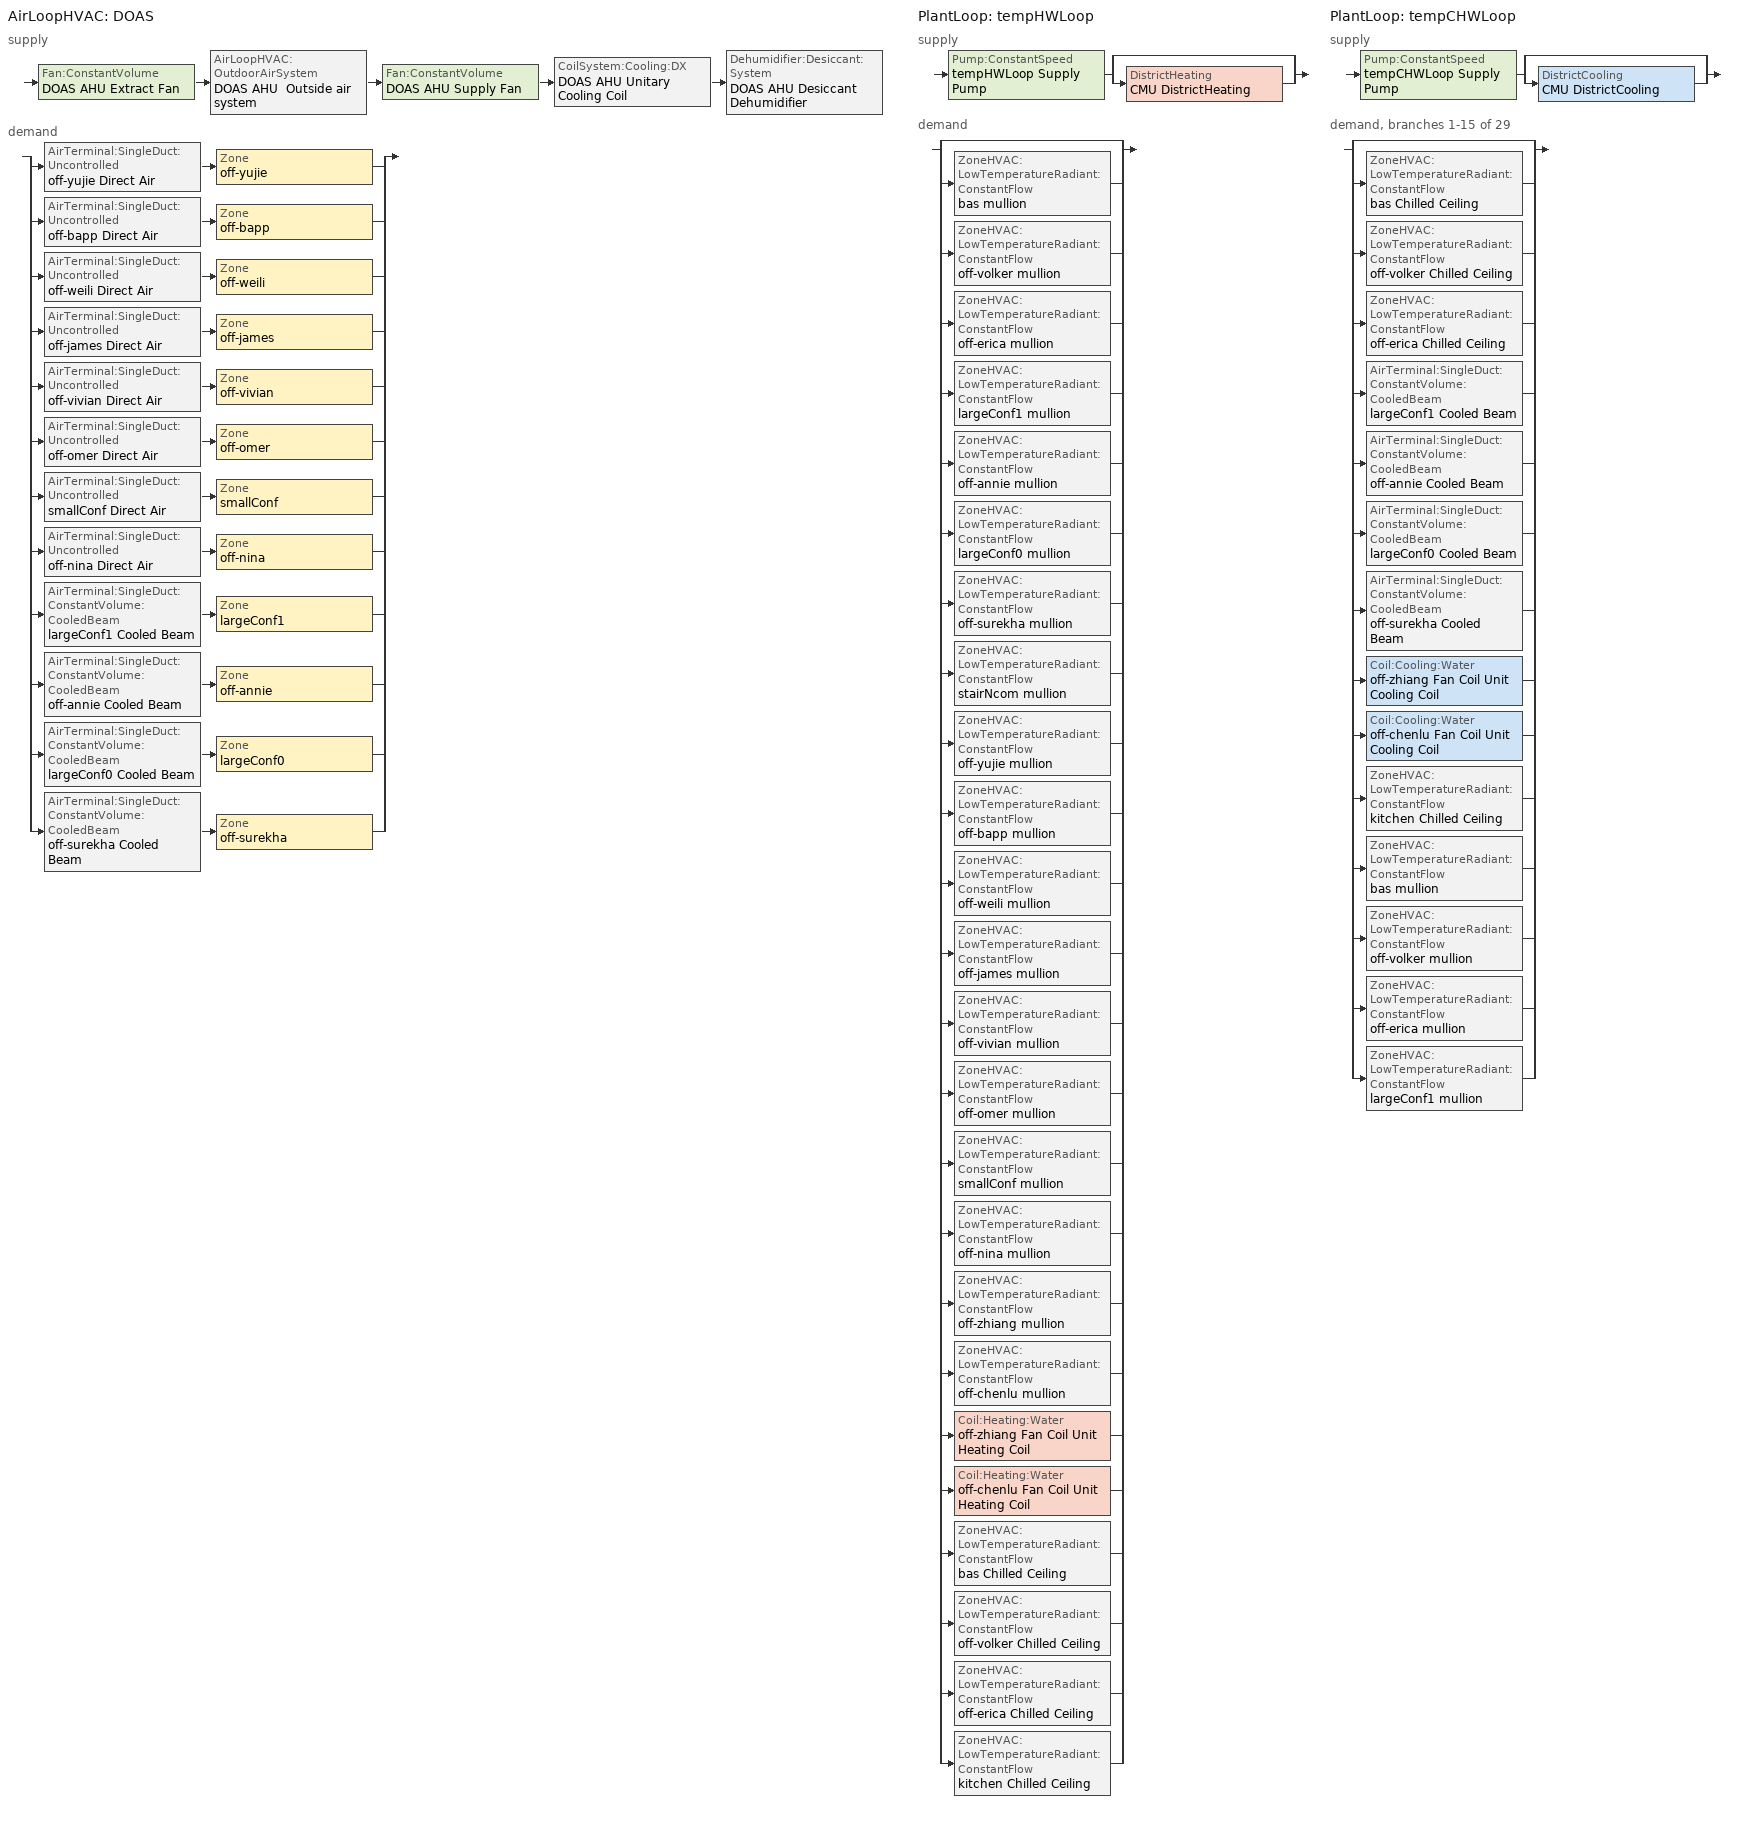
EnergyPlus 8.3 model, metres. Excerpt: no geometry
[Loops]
AirLoopHVAC 'DOAS'
 supply: Fan:ConstantVolume 'DOAS AHU Extract Fan' > AirLoopHVAC:OutdoorAirSystem 'DOAS AHU  Outside air system' > Fan:ConstantVolume 'DOAS AHU Supply Fan' > CoilSystem:Cooling:DX 'DOAS AHU Unitary Cooling Coil' > Dehumidifier:Desiccant:System 'DOAS AHU Desiccant Dehumidifier'
 demand: split
  | AirTerminal:SingleDuct:Uncontrolled 'off-yujie Direct Air' > Zone 'off-yujie'
  | AirTerminal:SingleDuct:Uncontrolled 'off-bapp Direct Air' > Zone 'off-bapp'
  | AirTerminal:SingleDuct:Uncontrolled 'off-weili Direct Air' > Zone 'off-weili'
  | AirTerminal:SingleDuct:Uncontrolled 'off-james Direct Air' > Zone 'off-james'
  | AirTerminal:SingleDuct:Uncontrolled 'off-vivian Direct Air' > Zone 'off-vivian'
  | AirTerminal:SingleDuct:Uncontrolled 'off-omer Direct Air' > Zone 'off-omer'
  | AirTerminal:SingleDuct:Uncontrolled 'smallConf Direct Air' > Zone 'smallConf'
  | AirTerminal:SingleDuct:Uncontrolled 'off-nina Direct Air' > Zone 'off-nina'
  | AirTerminal:SingleDuct:ConstantVolume:CooledBeam 'largeConf1 Cooled Beam' > Zone 'largeConf1'
  | AirTerminal:SingleDuct:ConstantVolume:CooledBeam 'off-annie Cooled Beam' > Zone 'off-annie'
  | AirTerminal:SingleDuct:ConstantVolume:CooledBeam 'largeConf0 Cooled Beam' > Zone 'largeConf0'
  | AirTerminal:SingleDuct:ConstantVolume:CooledBeam 'off-surekha Cooled Beam' > Zone 'off-surekha'
PlantLoop 'tempHWLoop'
 supply: Pump:ConstantSpeed 'tempHWLoop Supply Pump' > split
  | bypass
  | DistrictHeating 'CMU DistrictHeating'
 demand: split
  | bypass
  | ZoneHVAC:LowTemperatureRadiant:ConstantFlow 'bas mullion'
  | ZoneHVAC:LowTemperatureRadiant:ConstantFlow 'off-volker mullion'
  | ZoneHVAC:LowTemperatureRadiant:ConstantFlow 'off-erica mullion'
  | ZoneHVAC:LowTemperatureRadiant:ConstantFlow 'largeConf1 mullion'
  | ZoneHVAC:LowTemperatureRadiant:ConstantFlow 'off-annie mullion'
  | ZoneHVAC:LowTemperatureRadiant:ConstantFlow 'largeConf0 mullion'
  | ZoneHVAC:LowTemperatureRadiant:ConstantFlow 'off-surekha mullion'
  | ZoneHVAC:LowTemperatureRadiant:ConstantFlow 'stairNcom mullion'
  | ZoneHVAC:LowTemperatureRadiant:ConstantFlow 'off-yujie mullion'
  | ZoneHVAC:LowTemperatureRadiant:ConstantFlow 'off-bapp mullion'
  | ZoneHVAC:LowTemperatureRadiant:ConstantFlow 'off-weili mullion'
  | ZoneHVAC:LowTemperatureRadiant:ConstantFlow 'off-james mullion'
  | ZoneHVAC:LowTemperatureRadiant:ConstantFlow 'off-vivian mullion'
  | ZoneHVAC:LowTemperatureRadiant:ConstantFlow 'off-omer mullion'
  | ZoneHVAC:LowTemperatureRadiant:ConstantFlow 'smallConf mullion'
  | ZoneHVAC:LowTemperatureRadiant:ConstantFlow 'off-nina mullion'
  | ZoneHVAC:LowTemperatureRadiant:ConstantFlow 'off-zhiang mullion'
  | ZoneHVAC:LowTemperatureRadiant:ConstantFlow 'off-chenlu mullion'
  | Coil:Heating:Water 'off-zhiang Fan Coil Unit Heating Coil'
  | Coil:Heating:Water 'off-chenlu Fan Coil Unit Heating Coil'
  | ZoneHVAC:LowTemperatureRadiant:ConstantFlow 'bas Chilled Ceiling'
  | ZoneHVAC:LowTemperatureRadiant:ConstantFlow 'off-volker Chilled Ceiling'
  | ZoneHVAC:LowTemperatureRadiant:ConstantFlow 'off-erica Chilled Ceiling'
  | ZoneHVAC:LowTemperatureRadiant:ConstantFlow 'kitchen Chilled Ceiling'
PlantLoop 'tempCHWLoop'
 supply: Pump:ConstantSpeed 'tempCHWLoop Supply Pump' > split
  | bypass
  | DistrictCooling 'CMU DistrictCooling'
 demand, branches 1-15 of 29: split
  | bypass
  | ZoneHVAC:LowTemperatureRadiant:ConstantFlow 'bas Chilled Ceiling'
  | ZoneHVAC:LowTemperatureRadiant:ConstantFlow 'off-volker Chilled Ceiling'
  | ZoneHVAC:LowTemperatureRadiant:ConstantFlow 'off-erica Chilled Ceiling'
  | AirTerminal:SingleDuct:ConstantVolume:CooledBeam 'largeConf1 Cooled Beam'
  | AirTerminal:SingleDuct:ConstantVolume:CooledBeam 'off-annie Cooled Beam'
  | AirTerminal:SingleDuct:ConstantVolume:CooledBeam 'largeConf0 Cooled Beam'
  | AirTerminal:SingleDuct:ConstantVolume:CooledBeam 'off-surekha Cooled Beam'
  | Coil:Cooling:Water 'off-zhiang Fan Coil Unit Cooling Coil'
  | Coil:Cooling:Water 'off-chenlu Fan Coil Unit Cooling Coil'
  | ZoneHVAC:LowTemperatureRadiant:ConstantFlow 'kitchen Chilled Ceiling'
  | ZoneHVAC:LowTemperatureRadiant:ConstantFlow 'bas mullion'
  | ZoneHVAC:LowTemperatureRadiant:ConstantFlow 'off-volker mullion'
  | ZoneHVAC:LowTemperatureRadiant:ConstantFlow 'off-erica mullion'
  | ZoneHVAC:LowTemperatureRadiant:ConstantFlow 'largeConf1 mullion'
[ZoneControl:Thermostat] Control Type Schedule=Control type schedule: Always 4
Name | Zone or ZoneList | Control 1
off-yujie Thermostat | off-yujie | off-yujie Dual SP
off-bapp Thermostat | off-bapp | off-bapp Dual SP
off-weili Thermostat | off-weili | off-weili Dual SP
off-james Thermostat | off-james | off-james Dual SP
off-vivian Thermostat | off-vivian | off-vivian Dual SP
off-omer Thermostat | off-omer | off-omer Dual SP
smallConf Thermostat | smallConf | smallConf Dual SP
off-nina Thermostat | off-nina | off-nina Dual SP
off-zhiang Thermostat | off-zhiang | off-zhiang Dual SP
off-chenlu Thermostat | off-chenlu | off-chenlu Dual SP
off-volker Thermostat | off-volker | off-volker Dual SP
off-erica Thermostat | off-erica | off-erica Dual SP
largeConf1 Thermostat | largeConf1 | largeConf1 Dual SP
off-annie Thermostat | off-annie | off-annie Dual SP
largeConf0 Thermostat | largeConf0 | largeConf0 Dual SP
off-surekha Thermostat | off-surekha | off-surekha Dual SP
stairNcom Thermostat | stairNcom | stairNcom Dual SP
kitchen Thermostat | kitchen | kitchen Dual SP
[ThermostatSetpoint:DualSetpoint] Heating Setpoint Temperature Schedule=Heating set point schedule; Cooling Setpoint Temperature Schedule=Cooling set point schedule
off-yujie Dual SP; off-bapp Dual SP; off-weili Dual SP; off-james Dual SP; off-vivian Dual SP; off-omer Dual SP; smallConf Dual SP; off-nina Dual SP; off-zhiang Dual SP; off-chenlu Dual SP; off-volker Dual SP; off-erica Dual SP; largeConf1 Dual SP; off-annie Dual SP; largeConf0 Dual SP; off-surekha Dual SP; stairNcom Dual SP; kitchen Dual SP
[DesignSpecification:OutdoorAir] Outdoor Air Method=Flow/Person; Outdoor Air Flow per Person {m3/s-person}=0.00944; Outdoor Air Flow per Zone Floor Area {m3/s-m2}=0; Outdoor Air Flow per Zone {m3/s}=0; Outdoor Air Flow Air Changes per Hour {1/hr}=0; Outdoor Air Flow Rate Fraction Schedule=On 24/7
off-yujie Design Specification Outdoor Air Object; off-bapp Design Specification Outdoor Air Object; off-weili Design Specification Outdoor Air Object; off-james Design Specification Outdoor Air Object; off-vivian Design Specification Outdoor Air Object; off-omer Design Specification Outdoor Air Object; smallConf Design Specification Outdoor Air Object; off-nina Design Specification Outdoor Air Object; off-zhiang Design Specification Outdoor Air Object; off-chenlu Design Specification Outdoor Air Object; off-volker Design Specification Outdoor Air Object; off-erica Design Specification Outdoor Air Object; largeConf1 Design Specification Outdoor Air Object; off-annie Design Specification Outdoor Air Object; largeConf0 Design Specification Outdoor Air Object; off-surekha Design Specification Outdoor Air Object; stairNcom Design Specification Outdoor Air Object; kitchen Design Specification Outdoor Air Object
[DesignSpecification:ZoneAirDistribution] Zone Air Distribution Effectiveness in Cooling Mode=1; Zone Air Distribution Effectiveness in Heating Mode=1; Zone Secondary Recirculation Fraction=0
off-yujie Design Specification Zone Air Distribution Object; off-bapp Design Specification Zone Air Distribution Object; off-weili Design Specification Zone Air Distribution Object; off-james Design Specification Zone Air Distribution Object; off-vivian Design Specification Zone Air Distribution Object; off-omer Design Specification Zone Air Distribution Object; smallConf Design Specification Zone Air Distribution Object; off-nina Design Specification Zone Air Distribution Object; off-zhiang Design Specification Zone Air Distribution Object; off-chenlu Design Specification Zone Air Distribution Object; off-volker Design Specification Zone Air Distribution Object; off-erica Design Specification Zone Air Distribution Object; largeConf1 Design Specification Zone Air Distribution Object; off-annie Design Specification Zone Air Distribution Object; largeConf0 Design Specification Zone Air Distribution Object; off-surekha Design Specification Zone Air Distribution Object; stairNcom Design Specification Zone Air Distribution Object; kitchen Design Specification Zone Air Distribution Object
[Sizing:Zone] Zone Cooling Design Supply Air Temperature Input Method=SupplyAirTemperature; Zone Cooling Design Supply Air Temperature {C}=14; Zone Cooling Design Supply Air Temperature Difference {deltaC}=10; Zone Heating Design Supply Air Temperature Input Method=SupplyAirTemperature; Zone Heating Design Supply Air Temperature {C}=50; Zone Heating Design Supply Air Temperature Difference {deltaC}=10; Zone Cooling Design Supply Air Humidity Ratio {kgWater/kgDryAir}=0.009; Zone Heating Design Supply Air Humidity Ratio {kgWater/kgDryAir}=0.004; Zone Heating Sizing Factor=1.25; Zone Cooling Sizing Factor=1.15; Cooling Design Air Flow Method=DesignDay; Cooling Design Air Flow Rate {m3/s}=0; Cooling Minimum Air Flow per Zone Floor Area {m3/s-m2}=0.00076; Cooling Minimum Air Flow {m3/s}=0; Cooling Minimum Air Flow Fraction=0; Heating Design Air Flow Method=DesignDay; Heating Design Air Flow Rate {m3/s}=0; Heating Maximum Air Flow per Zone Floor Area {m3/s-m2}=0.00203; Heating Maximum Air Flow {m3/s}=0.14158; Heating Maximum Air Flow Fraction=0.3
Name | Design Specification Outdoor Air Object | Design Specification Zone Air Distribution Object
off-yujie | off-yujie Design Specification Outdoor Air Object | off-yujie Design Specification Zone Air Distribution Object
off-bapp | off-bapp Design Specification Outdoor Air Object | off-bapp Design Specification Zone Air Distribution Object
off-weili | off-weili Design Specification Outdoor Air Object | off-weili Design Specification Zone Air Distribution Object
off-james | off-james Design Specification Outdoor Air Object | off-james Design Specification Zone Air Distribution Object
off-vivian | off-vivian Design Specification Outdoor Air Object | off-vivian Design Specification Zone Air Distribution Object
off-omer | off-omer Design Specification Outdoor Air Object | off-omer Design Specification Zone Air Distribution Object
smallConf | smallConf Design Specification Outdoor Air Object | smallConf Design Specification Zone Air Distribution Object
off-nina | off-nina Design Specification Outdoor Air Object | off-nina Design Specification Zone Air Distribution Object
off-zhiang | off-zhiang Design Specification Outdoor Air Object | off-zhiang Design Specification Zone Air Distribution Object
off-chenlu | off-chenlu Design Specification Outdoor Air Object | off-chenlu Design Specification Zone Air Distribution Object
off-volker | off-volker Design Specification Outdoor Air Object | off-volker Design Specification Zone Air Distribution Object
off-erica | off-erica Design Specification Outdoor Air Object | off-erica Design Specification Zone Air Distribution Object
largeConf1 | largeConf1 Design Specification Outdoor Air Object | largeConf1 Design Specification Zone Air Distribution Object
off-annie | off-annie Design Specification Outdoor Air Object | off-annie Design Specification Zone Air Distribution Object
largeConf0 | largeConf0 Design Specification Outdoor Air Object | largeConf0 Design Specification Zone Air Distribution Object
off-surekha | off-surekha Design Specification Outdoor Air Object | off-surekha Design Specification Zone Air Distribution Object
stairNcom | stairNcom Design Specification Outdoor Air Object | stairNcom Design Specification Zone Air Distribution Object
kitchen | kitchen Design Specification Outdoor Air Object | kitchen Design Specification Zone Air Distribution Object
[Sizing:System]
DOAS: Type of Load to Size On=Sensible; Design Outdoor Air Flow Rate {m3/s}=0.94; Central Heating Maximum System Air Flow Ratio=1; Preheat Design Temperature {C}=5; Preheat Design Humidity Ratio {kgWater/kgDryAir}=0.008; Precool Design Temperature {C}=11; Precool Design Humidity Ratio {kgWater/kgDryAir}=0.008; Central Cooling Design Supply Air Temperature {C}=12; Central Heating Design Supply Air Temperature {C}=16; Type of Zone Sum to Use=Noncoincident; 100% Outdoor Air in Cooling=No; 100% Outdoor Air in Heating=No; Central Cooling Design Supply Air Humidity Ratio {kgWater/kgDryAir}=0.008; Central Heating Design Supply Air Humidity Ratio {kgWater/kgDryAir}=0.008; Cooling Supply Air Flow Rate Method=Designday; Heating Supply Air Flow Rate Method=Designday; System Outdoor Air Method=ZoneSum; Zone Maximum Outdoor Air Fraction=1; Cooling Design Capacity Method=CoolingDesignCapacity; Cooling Design Capacity {W}=500000; Heating Design Capacity Method=HeatingDesignCapacity; Heating Design Capacity {W}=220000; Central Cooling Capacity Control Method=OnOff
[Sizing:Plant]
Name | Loop Type | Design Loop Exit Temperature {C} | Loop Design Temperature Difference {deltaC}
tempHWLoop | Heating | 80 | 10
tempCHWLoop | Cooling | 6 | 4
[ZoneHVAC:FourPipeFanCoil] Capacity Control Method=ConstantFanVariableFlow; Maximum Supply Air Flow Rate {m3/s}=0.1; Low Speed Supply Air Flow Ratio=0.33; Medium Speed Supply Air Flow Ratio=0.66; Maximum Outdoor Air Flow Rate {m3/s}=0; Maximum Cold Water Flow Rate {m3/s}=0.00013; Minimum Cold Water Flow Rate {m3/s}=0.00013; Cooling Convergence Tolerance=0.001; Maximum Hot Water Flow Rate {m3/s}=0.00013; Minimum Hot Water Flow Rate {m3/s}=0.00013; Heating Convergence Tolerance=0.001
Name | Availability Schedule | Supply Air Fan | Cooling Coil | Heating Coil
off-zhiang Fan Coil Unit | zhiang_fcu_op | off-zhiang Fan Coil Unit Supply Fan | off-zhiang Fan Coil Unit Cooling Coil | off-zhiang Fan Coil Unit Heating Coil
off-chenlu Fan Coil Unit | chenlu_fcu_op | off-chenlu Fan Coil Unit Supply Fan | off-chenlu Fan Coil Unit Cooling Coil | off-chenlu Fan Coil Unit Heating Coil
[ZoneHVAC:LowTemperatureRadiant:ConstantFlow] Temperature Control Type=MeanAirTemperature; Pump Flow Rate Schedule=On 24/7; Motor Efficiency=0.9; Fraction of Motor Inefficiencies to Fluid Stream=0; Condensation Control Type=Off; Number of Circuits=OnePerSurface
Name | Availability Schedule | Zone | Surface Name or Radiant Surface Group | Hydronic Tubing Inside Diameter {m} | Hydronic Tubing Length {m} previously 15m | Rated Flow Rate {m3/s} | Rated Pump Head {Pa} | Rated Power Consumption {W} | Heating High Water Temperature Schedule | Heating Low Water Temperature Schedule | Heating High Control Temperature Schedule | Heating Low Control Temperature Schedule | Cooling High Water Temperature Schedule | Cooling Low Water Temperature Schedule | Cooling High Control Temperature Schedule | Cooling Low Control Temperature Schedule | Condensation Control Dewpoint Offset {C} | Circuit Length {m} | Hydronic Tubing Length {m} | Circuit Length {m} 3.75 | Hydronic Tubing Inside Diameter {m} previously 0.015 | Hydronic Tubing Length {m} previously 28 | Rated Flow Rate {m3/s} previously 0.000065
bas mullion | mullion_op | bas | bas mullion Radiant Surface List | 0.027 | 100 | 0.000065 | 300000 | 50 | mullion_heating_inlet_temp_high | mullion_heating_inlet_temp_low | mullion_heating_control_temp_high | mullion_heating_control_temp_low | mullion_cooling_inlet_temp_high | mullion_cooling_inlet_temp_low | mullion_cooling_control_temp_high | mullion_cooling_control_temp_low | 1 | 3.75
off-volker mullion | mullion_op | off-volker | off-volker mullion Radiant Surface List | 0.027 |  | 0.000065 | 300000 | 50 | mullion_heating_inlet_temp_high | mullion_heating_inlet_temp_low | mullion_heating_control_temp_high | mullion_heating_control_temp_low | mullion_cooling_inlet_temp_high | mullion_cooling_inlet_temp_low | mullion_cooling_control_temp_high | mullion_cooling_control_temp_low | 1 | 3.75 | 100
off-erica mullion | mullion_op | off-erica | off-erica mullion Radiant Surface List | 0.027 |  | 0.000065 | 300000 | 50 | mullion_heating_inlet_temp_high | mullion_heating_inlet_temp_low | mullion_heating_control_temp_high | mullion_heating_control_temp_low | mullion_cooling_inlet_temp_high | mullion_cooling_inlet_temp_low | mullion_cooling_control_temp_high | mullion_cooling_control_temp_low | 1 | 3.75 | 100
largeConf1 mullion | mullion_op | largeConf1 | largeConf1 mullion Radiant Surface List | 0.027 |  | 0.000195 | 300000 | 75 | mullion_heating_inlet_temp_high | mullion_heating_inlet_temp_low | mullion_heating_control_temp_high | mullion_heating_control_temp_low | mullion_cooling_inlet_temp_high | mullion_cooling_inlet_temp_low | mullion_cooling_control_temp_high | mullion_cooling_control_temp_low | 1 | 3.75 | 300
off-annie mullion | mullion_op | off-annie | off-annie mullion Radiant Surface List | 0.027 |  | 0.00013 | 300000 | 50 | mullion_heating_inlet_temp_high | mullion_heating_inlet_temp_low | mullion_heating_control_temp_high | mullion_heating_control_temp_low | mullion_cooling_inlet_temp_high | mullion_cooling_inlet_temp_low | mullion_cooling_control_temp_high | mullion_cooling_control_temp_low | 1 | 3.75 | 200
largeConf0 mullion | mullion_op | largeConf0 | largeConf0 mullion Radiant Surface List | 0.027 |  | 0.000065 | 300000 | 50 | mullion_heating_inlet_temp_high | mullion_heating_inlet_temp_low | mullion_heating_control_temp_high | mullion_heating_control_temp_low | mullion_cooling_inlet_temp_high | mullion_cooling_inlet_temp_low | mullion_cooling_control_temp_high | mullion_cooling_control_temp_low | 1 | 3.75 | 100
off-surekha mullion | mullion_op | off-surekha | off-surekha mullion Radiant Surface List | 0.027 |  | 0.000065 | 300000 | 50 | mullion_heating_inlet_temp_high | mullion_heating_inlet_temp_low | mullion_heating_control_temp_high | mullion_heating_control_temp_low | mullion_cooling_inlet_temp_high | mullion_cooling_inlet_temp_low | mullion_cooling_control_temp_high | mullion_cooling_control_temp_low | 1 | 3.75 | 100
stairNcom mullion | mullion_op | stairNcom | stairNcom mullion Radiant Surface List | 0.027 |  | 0.00013 | 300000 | 50 | mullion_heating_inlet_temp_high | mullion_heating_inlet_temp_low | mullion_heating_control_temp_high | mullion_heating_control_temp_low | mullion_cooling_inlet_temp_high | mullion_cooling_inlet_temp_low | mullion_cooling_control_temp_high | mullion_cooling_control_temp_low | 1 | 3.8 | 200
off-yujie mullion | mullion_op | off-yujie | off-yujie mullion Radiant Surface List | 0.027 |  | 0.000065 | 300000 | 50 | mullion_heating_inlet_temp_high | mullion_heating_inlet_temp_low | mullion_heating_control_temp_high | mullion_heating_control_temp_low | mullion_cooling_inlet_temp_high | mullion_cooling_inlet_temp_low | mullion_cooling_control_temp_high | mullion_cooling_control_temp_low | 1 | 3.75 | 100
off-bapp mullion | mullion_op | off-bapp | off-bapp mullion Radiant Surface List | 0.027 |  | 0.000065 | 300000 | 50 | mullion_heating_inlet_temp_high | mullion_heating_inlet_temp_low | mullion_heating_control_temp_high | mullion_heating_control_temp_low | mullion_cooling_inlet_temp_high | mullion_cooling_inlet_temp_low | mullion_cooling_control_temp_high | mullion_cooling_control_temp_low | 1 | 3.75 | 100
off-weili mullion | mullion_op | off-weili | off-weili mullion Radiant Surface List | 0.027 |  | 0.000065 | 300000 | 50 | mullion_heating_inlet_temp_high | mullion_heating_inlet_temp_low | mullion_heating_control_temp_high | mullion_heating_control_temp_low | mullion_cooling_inlet_temp_high | mullion_cooling_inlet_temp_low | mullion_cooling_control_temp_high | mullion_cooling_control_temp_low | 1 | 3.75 | 100
off-james mullion | mullion_op | off-james | off-james mullion Radiant Surface List | 0.027 |  | 0.000065 | 300000 | 50 | mullion_heating_inlet_temp_high | mullion_heating_inlet_temp_low | mullion_heating_control_temp_high | mullion_heating_control_temp_low | mullion_cooling_inlet_temp_high | mullion_cooling_inlet_temp_low | mullion_cooling_control_temp_high | mullion_cooling_control_temp_low | 1 | 3.75 | 100
off-vivian mullion | mullion_op | off-vivian | off-vivian mullion Radiant Surface List | 0.027 |  | 0.000065 | 300000 | 50 | mullion_heating_inlet_temp_high | mullion_heating_inlet_temp_low | mullion_heating_control_temp_high | mullion_heating_control_temp_low | mullion_cooling_inlet_temp_high | mullion_cooling_inlet_temp_low | mullion_cooling_control_temp_high | mullion_cooling_control_temp_low | 1 | 3.75 | 100
off-omer mullion | mullion_op | off-omer | off-omer mullion Radiant Surface List | 0.027 |  | 0.000065 | 300000 | 50 | mullion_heating_inlet_temp_high | mullion_heating_inlet_temp_low | mullion_heating_control_temp_high | mullion_heating_control_temp_low | mullion_cooling_inlet_temp_high | mullion_cooling_inlet_temp_low | mullion_cooling_control_temp_high | mullion_cooling_control_temp_low | 1 | 3.75 | 100
smallConf mullion | mullion_op | smallConf | smallConf mullion Radiant Surface List | 0.027 |  | 0.00013 | 300000 | 50 | mullion_heating_inlet_temp_high | mullion_heating_inlet_temp_low | mullion_heating_control_temp_high | mullion_heating_control_temp_low | mullion_cooling_inlet_temp_high | mullion_cooling_inlet_temp_low | mullion_cooling_control_temp_high | mullion_cooling_control_temp_low | 1 | 3.75 | 200
off-nina mullion | mullion_op | off-nina | off-nina mullion Radiant Surface List | 0.027 |  | 0.00013 | 300000 | 50 | mullion_heating_inlet_temp_high | mullion_heating_inlet_temp_low | mullion_heating_control_temp_high | mullion_heating_control_temp_low | mullion_cooling_inlet_temp_high | mullion_cooling_inlet_temp_low | mullion_cooling_control_temp_high | mullion_cooling_control_temp_low | 1 | 3.75 | 200
off-zhiang mullion | mullion_op | off-zhiang | off-zhiang mullion Radiant Surface List | 0.027 |  | 0.000065 | 300000 | 50 | mullion_heating_inlet_temp_high | mullion_heating_inlet_temp_low | mullion_heating_control_temp_high | mullion_heating_control_temp_low | mullion_cooling_inlet_temp_high | mullion_cooling_inlet_temp_low | mullion_cooling_control_temp_high | mullion_cooling_control_temp_low | 1 |  | 100 | 3.75
off-chenlu mullion | mullion_op | off-chenlu | off-chenlu mullion Radiant Surface List | 0.027 |  | 0.000065 | 300000 | 50 | mullion_heating_inlet_temp_high | mullion_heating_inlet_temp_low | mullion_heating_control_temp_high | mullion_heating_control_temp_low | mullion_cooling_inlet_temp_high | mullion_cooling_inlet_temp_low | mullion_cooling_control_temp_high | mullion_cooling_control_temp_low | 1 | 3.75 | 100
bas Chilled Ceiling | chilledCeiling_op | bas | bas Chilled Ceiling Radiant Surface List |  |  | 0.000065 | 75000 | 50 | radpanel_heating_inlet_temp_high | radpanel_heating_inlet_temp_low | radpanel_heating_control_temp_high | radpanel_heating_control_temp_low | radpanel_cooling_inlet_temp_high | radpanel_cooling_inlet_temp_low | radpanel_cooling_control_temp_high | radpanel_cooling_control_temp_low | 0 |  |  |  | 0.015 | 28
off-volker Chilled Ceiling | chilledCeiling_op | off-volker | off-volker Chilled Ceiling Radiant Surface List | 0.015 |  | 0.000065 | 75000 | 50 | radpanel_heating_inlet_temp_high | radpanel_heating_inlet_temp_low | radpanel_heating_control_temp_high | radpanel_heating_control_temp_low | radpanel_cooling_inlet_temp_high | radpanel_cooling_inlet_temp_low | radpanel_cooling_control_temp_high | radpanel_cooling_control_temp_low | 0 |  |  |  |  | 28
off-erica Chilled Ceiling | chilledCeiling_op | off-erica | off-erica Chilled Ceiling Radiant Surface List | 0.015 |  |  | 75000 | 50 | radpanel_heating_inlet_temp_high | radpanel_heating_inlet_temp_low | radpanel_heating_control_temp_high | radpanel_heating_control_temp_low | radpanel_cooling_inlet_temp_high | radpanel_cooling_inlet_temp_low | radpanel_cooling_control_temp_high | radpanel_cooling_control_temp_low | 0 |  |  |  |  | 28 | 0.000065
kitchen Chilled Ceiling | chilledCeiling_op | kitchen | kitchen Chilled Ceiling Radiant Surface List | 0.015 |  | 0.000065 | 75000 | 50 | radpanel_heating_inlet_temp_high | radpanel_heating_inlet_temp_low | radpanel_heating_control_temp_high | radpanel_heating_control_temp_low | radpanel_cooling_inlet_temp_high | radpanel_cooling_inlet_temp_low | radpanel_cooling_control_temp_high | radpanel_cooling_control_temp_low | 0 |  |  |  |  | 28
[ZoneHVAC:LowTemperatureRadiant:SurfaceGroup]
bas mullion Radiant Surface List: bas_Wall_3_0_0, 0.142857, bas_Wall_9_0_0, 0.142857, bas_Wall_mull_topMid, 0.142857, bas_Wall_mull_topNor, 0.142857, bas_Wall_mull_nor, 0.142857, bas_Wall_mull_sou, 0.142857, bas_Wall_mull_topSou, 0.142857
off-volker mullion Radiant Surface List: off-volker_Wall_5_0_0, 0.142857, off-volker_Wall_7_0_0, 0.142857, off-volker_Wall_mull_topNor, 0.142857, off-volker_Wall_mull_nor, 0.142857, off-volker_Wall_mull_topMid, 0.142857, off-volker_Wall_mull_topSou, 0.142857, off-volker_Wall_mull_sou, 0.142857
off-erica mullion Radiant Surface List: off-erica_Wall_5_0_0, 0.142857, off-erica_Wall_7_0_0, 0.142857, off-erica_Wall_mull_topNor, 0.142857, off-erica_Wall_mull_nor, 0.142857, off-erica_Wall_mull_topMid, 0.142857, off-erica_Wall_mull_topSou, 0.142857, off-erica_Wall_mull_sou, 0.142857
largeConf1 mullion Radiant Surface List: largeConf1_Wall_4_0_0, 0.0434783, largeConf1_Wall_6_0_0, 0.0434783, largeConf1_Wall_8_0_0, 0.0434783, largeConf1_Wall_10_0_0, 0.0434783, largeConf1_Wall_14_0_0, 0.0434783, largeConf1_Wall_16_0_0, 0.0434783, largeConf1_Wall_mull_topEas, 0.0434783, largeConf1_Wall_mull_eas, 0.0434783, largeConf1_Wall_mull_topEasMid, 0.0434783, largeConf1_Wall_mull_topMidWes, 0.0434783, largeConf1_Wall_mull_midWes, 0.0434783, largeConf1_Wall_mull_topMidMid, 0.0434783, largeConf1_Wall_mull_midEas, 0.0434783, largeConf1_Wall_mull_topMidEas, 0.0434783, largeConf1_Wall_mull_topWesEas, 0.0434783, largeConf1_Wall_mull_topWesWes, 0.0434783, largeConf1_Wall_mull_wes, 0.0434783, largeConf1_Wall_mull_topNorNor, 0.0434783, largeConf1_Wall_mull_nor, 0.0434783, largeConf1_Wall_mull_topNorSou, 0.0434783, largeConf1_Wall_mull_topMid_WesWall, 0.0434783, largeConf1_Wall_mull_topSou, 0.0434783, largeConf1_Wall_mull_sou, 0.0434783
off-annie mullion Radiant Surface List: off-annie_Wall_3_0_0, 0.0714286, off-annie_Wall_7_0_0, 0.0714286, off-annie_Wall_9_0_0, 0.0714286, off-annie_Wall_14_0_0, 0.0714286, off-annie_Wall_mull_topMid_easWall, 0.0714286, off-annie_Wall_mull_topNorSou, 0.0714286, off-annie_Wall_mull_topNorNor, 0.0714286, off-annie_Wall_mull_nor, 0.0714286, off-annie_Wall_mull_topEas, 0.0714286, off-annie_Wall_mull_eas, 0.0714286, off-annie_Wall_mull_topMid_norWall, 0.0714286, off-annie_Wall_mull_topWes, 0.0714286, off-annie_Wall_mull_topSou, 0.0714286, off-annie_Wall_mull_sou, 0.0714286
largeConf0 mullion Radiant Surface List: largeConf0_Wall_5_0_0, 0.142857, largeConf0_Wall_7_0_0, 0.142857, largeConf0_Wall_mull_topNor, 0.142857, largeConf0_Wall_mull_nor, 0.142857, largeConf0_Wall_mull_topMid, 0.142857, largeConf0_Wall_mull_topSou, 0.142857, largeConf0_Wall_mull_sou, 0.142857
off-surekha mullion Radiant Surface List: off-surekha_Wall_3_0_0, 0.142857, off-surekha_Wall_9_0_0, 0.142857, off-surekha_Wall_mull_topMid, 0.142857, off-surekha_Wall_mull_topNor, 0.142857, off-surekha_Wall_mull_nor, 0.142857, off-surekha_Wall_mull_topSou, 0.142857, off-surekha_Wall_mull_sou, 0.142857
stairNcom mullion Radiant Surface List: stairNcom_Wall_3_0_0, 0.0714286, stairNcom_Wall_10_0_0, 0.0714286, stairNcom_Wall_12_0_0, 0.0714286, stairNcom_Wall_17_0_0, 0.0714286, stairNcom_Wall_mull_topMid_easWall, 0.0714286, stairNcom_Wall_mull_topNor, 0.0714286, stairNcom_Wall_mull_nor, 0.0714286, stairNcom_Wall_mull_topWes, 0.0714286, stairNcom_Wall_mull_wes, 0.0714286, stairNcom_Wall_mull_topMidWes, 0.0714286, stairNcom_Wall_mull_topMidEas, 0.0714286, stairNcom_Wall_mull_eas, 0.0714286, stairNcom_Wall_mull_topSou, 0.0714286, stairNcom_Wall_mull_sou, 0.0714286
off-yujie mullion Radiant Surface List: off-yujie_Wall_3_0_0, 0.142857, off-yujie_Wall_9_0_0, 0.142857, off-yujie_Wall_mull_topMid, 0.142857, off-yujie_Wall_mull_topNor, 0.142857, off-yujie_Wall_mull_nor, 0.142857, off-yujie_Wall_mull_topSou, 0.142857, off-yujie_Wall_mull_sou, 0.142857
off-bapp mullion Radiant Surface List: off-bapp_Wall_3_0_0, 0.142857, off-bapp_Wall_9_0_0, 0.142857, off-bapp_Wall_mull_topMid, 0.142857, off-bapp_Wall_mull_topNor, 0.142857, off-bapp_Wall_mull_nor, 0.142857, off-bapp_Wall_mull_topSou, 0.142857, off-bapp_Wall_mull_sou, 0.142857
off-weili mullion Radiant Surface List: off-weili_Wall_3_0_0, 0.142857, off-weili_Wall_9_0_0, 0.142857, off-weili_Wall_mull_topMid, 0.142857, off-weili_Wall_mull_topNor, 0.142857, off-weili_Wall_mull_nor, 0.142857, off-weili_Wall_mull_topSou, 0.142857, off-weili_Wall_mull_sou, 0.142857
off-james mullion Radiant Surface List: off-james_Wall_5_0_0, 0.142857, off-james_Wall_7_0_0, 0.142857, off-james_Wall_mull_nor, 0.142857, off-james_Wall_mull_topNor, 0.142857, off-james_Wall_mull_topMid, 0.142857, off-james_Wall_mull_sou, 0.142857, off-james_Wall_mull_topSou, 0.142857
off-vivian mullion Radiant Surface List: off-vivian_Wall_5_0_0, 0.142857, off-vivian_Wall_7_0_0, 0.142857, off-vivian_Wall_mull_topNor, 0.142857, off-vivian_Wall_mull_nor, 0.142857, off-vivian_Wall_mull_topMid, 0.142857, off-vivian_Wall_mull_topSou, 0.142857, off-vivian_Wall_mull_sou, 0.142857
off-omer mullion Radiant Surface List: off-omer_Wall_5_0_0, 0.142857, off-omer_Wall_7_0_0, 0.142857, off-omer_Wall_mull_topNor, 0.142857, off-omer_Wall_mull_nor, 0.142857, off-omer_Wall_mull_topMid, 0.142857, off-omer_Wall_mull_topSou, 0.142857, off-omer_Wall_mull_sou, 0.142857
smallConf mullion Radiant Surface List: smallConf_Wall_5_0_0, 0.0769231, smallConf_Wall_7_0_0, 0.0769231, smallConf_Wall_10_0_0, 0.0769231, smallConf_Wall_12_0_0, 0.0769231, smallConf_Wall_mull_topNor, 0.0769231, smallConf_Wall_mull_nor, 0.0769231, smallConf_Wall_mull_topSou, 0.0769231, smallConf_Wall_mull_sou, 0.0769231, smallConf_Wall_mull_topWes, 0.0769231, smallConf_Wall_mull_wes, 0.0769231, smallConf_Wall_mull_topMid_souWall, 0.0769231, smallConf_Wall_mull_topEas, 0.0769231, smallConf_Wall_mull_topMid_wesWall, 0.0769231
off-nina mullion Radiant Surface List: off-nina_Wall_3_0_0, 0.0769231, off-nina_Wall_8_0_0, 0.0769231, off-nina_Wall_10_0_0, 0.0769231, off-nina_Wall_13_0_0, 0.0769231, off-nina_Wall_mull_topMid, 0.0769231, off-nina_Wall_mull_topNor, 0.0769231, off-nina_Wall_mull_nor, 0.0769231, off-nina_Wall_mull_topWes_souWall, 0.0769231, off-nina_Wall_mull_topMid_souWall, 0.0769231, off-nina_Wall_mull_topEas_souWall, 0.0769231, off-nina_Wall_mull_eas, 0.0769231, off-nina_Wall_mull_topSou, 0.0769231, off-nina_Wall_mull_sou, 0.0769231
off-zhiang mullion Radiant Surface List: off-zhiang_Wall_3_0_0, 0.142857, off-zhiang_Wall_9_0_0, 0.142857, off-zhiang_Wall_mull_topMid, 0.142857, off-zhiang_Wall_mull_topNor, 0.142857, off-zhiang_Wall_mull_nor, 0.142857, off-zhiang_Wall_mull_topSou, 0.142857, off-zhiang_Wall_mull_sou, 0.142857
off-chenlu mullion Radiant Surface List: off-chenlu_Wall_5_0_0, 0.14285, off-chenlu_Wall_7_0_0, 0.14285, off-chenlu_Wall_mull_sou, 0.14285, off-chenlu_Wall_mull_nor, 0.14285, off-chenlu_Wall_mull_topSou, 0.14285, off-chenlu_Wall_mull_topNor, 0.14285, off-chenlu_Wall_mull_topMid, 0.14285
bas Chilled Ceiling Radiant Surface List: bas_Ceiling_1_0_10067, 1
off-volker Chilled Ceiling Radiant Surface List: off-volker_Ceiling_1_0_10069, 1
off-erica Chilled Ceiling Radiant Surface List: off-erica_Ceiling_1_0_10057, 1
kitchen Chilled Ceiling Radiant Surface List: kitchen_Ceiling_1_0_10065, 1
[AirTerminal:SingleDuct:Uncontrolled] Availability Schedule=On 24/7; Maximum Air Flow Rate {m3/s}=0.1275
off-yujie Direct Air; off-bapp Direct Air; off-weili Direct Air; off-james Direct Air; off-vivian Direct Air; off-omer Direct Air; smallConf Direct Air; off-nina Direct Air
[AirTerminal:SingleDuct:ConstantVolume:CooledBeam] Availability Schedule=Coolwave_op; Cooled Beam Type=Passive; Beam Length {m}=1; Design Inlet Water Temperature {C}=15; Design Outlet Water Temperature {C}=17; Coil Surface Area per Coil Length {m2/m}=5.422; Model Parameter a=15.3; Model Parameter n1=0; Model Parameter n2=0.84; Model Parameter n3=0.12; Model Parameter a0 {m2/m}=0.171; Model Parameter K1=0.005; Model Parameter n=0.4; Coefficient of Induction Kin=autocalculate; Leaving Pipe Inside Diameter {m}=0.015
Name | Supply Air Volumetric Flow Rate {m3/s} | Maximum Total Chilled Water Volumetric Flow Rate {m3/s} | Number of Beams
largeConf1 Cooled Beam; largeConf0 Cooled Beam | 0.015 | 0.00026 | 4
off-annie Cooled Beam; off-surekha Cooled Beam | 0.005 | 0.000065 | 1
[Zone equipment]
off-yujie: off-yujie Direct Air, off-yujie mullion
off-bapp: off-bapp Direct Air, off-bapp mullion
off-weili: off-weili Direct Air, off-weili mullion
off-james: off-james Direct Air, off-james mullion
off-vivian: off-vivian Direct Air, off-vivian mullion
off-omer: off-omer Direct Air, off-omer mullion
smallConf: smallConf Direct Air, smallConf mullion
off-nina: off-nina Direct Air, off-nina mullion
off-zhiang: off-zhiang Fan Coil Unit, off-zhiang mullion
off-chenlu: off-chenlu Fan Coil Unit, off-chenlu mullion
bas: bas mullion, bas Chilled Ceiling
off-volker: off-volker mullion, off-volker Chilled Ceiling
off-erica: off-erica mullion, off-erica Chilled Ceiling
largeConf1: largeConf1 mullion, largeConf1 Cooled Beam
off-annie: off-annie mullion, off-annie Cooled Beam
largeConf0: largeConf0 mullion, largeConf0 Cooled Beam
off-surekha: off-surekha mullion, off-surekha Cooled Beam
stairNcom: stairNcom mullion
kitchen: kitchen Chilled Ceiling
[Fan:ConstantVolume]
DOAS AHU Extract Fan: On 24/7, 0.7, 73, 1.06, 0.9, 1
DOAS AHU Supply Fan: On 24/7, 0.7, 300, 1.06, 0.9, 1, DOAS AHU Mixed Air Outlet
Desiccant Regen Fan: regen_fan_op, 0.7, 300, 1.06, 0.9, 1
[Fan:OnOff] Availability Schedule=On 24/7; Fan Total Efficiency=0.7; Pressure Rise {Pa}=100; Maximum Flow Rate {m3/s}=0.1; Motor Efficiency=0.9; Motor In Airstream Fraction=1; Fan Power Ratio Function of Speed Ratio Curve=DefaultFanPowerRatioCurve; Fan Efficiency Ratio Function of Speed Ratio Curve=DefaultFanEffRatioCurve
off-zhiang Fan Coil Unit Supply Fan; off-chenlu Fan Coil Unit Supply Fan
[Dehumidifier:Desiccant:System]
DOAS AHU Desiccant Dehumidifier: Availability Schedule=DOAS_desiccant_sys_op; Desiccant Heat Exchanger=Desiccant Heat Exchanger 1; Regeneration Air Fan=Desiccant Regen Fan; Regeneration Air Fan Placement=DrawThrough; Regeneration Air Heater=DOAS Desiccant Regen Burner Coil; Regeneration Inlet Air Setpoint Temperature {C} !!!! need more consideration !!!!=100
[HeatExchanger:Desiccant:BalancedFlow]
Desiccant Heat Exchanger 1: Availability Schedule=desiccant_wheel_op; Heat Exchanger Performance=HXDesPerf1
[HeatExchanger:Desiccant:BalancedFlow:PerformanceDataType1]
HXDesPerf1: Nominal Air Flow Rate {m3/s}=1.06; Nominal Air Face Velocity {m/s} src: http://www.cmu.=2.03; Nominal Electric Power {W}=50; Temperature Equation Coefficient 1=-2.53636; Temperature Equation Coefficient 2=21.3247; Temperature Equation Coefficient 3=0.923308; Temperature Equation Coefficient 4=943.276; Temperature Equation Coefficient 5=-59.2367; Temperature Equation Coefficient 6=-0.0427465; Temperature Equation Coefficient 7=112.204; Temperature Equation Coefficient 8=0.778252; Minimum Regeneration Inlet Air Humidity Ratio for Temperature Equation=0.007143; Maximum Regeneration Inlet Air Humidity Ratio for Temperature Equation=0.024286; Minimum Regeneration Inlet Air Temperature for Temperature Equation {C}=46.1111; Maximum Regeneration Inlet Air Temperature for Temperature Equation {C}=46.1111; Minimum Process Inlet Air Humidity Ratio for Temperature Equation=0.005; Maximum Process Inlet Air Humidity Ratio for Temperature Equation=0.015714; Minimum Process Inlet Air Temperature for Temperature Equation {C}=4.583333; Maximum Process Inlet Air Temperature for Temperature Equation {C}=21.83333; Minimum Regeneration Air Velocity for Temperature Equation {m/s}=2.286; Maximum Regeneration Air Velocity for Temperature Equation {m/s}=4.826; Minimum Regeneration Outlet Air Temperature for Temperature Equation {C}=35; Maximum Regeneration Outlet Air Temperature for Temperature Equation {C}=50; Minimum Regeneration Inlet Air Relative Humidity for Temperature Equation {percent}=5; Maximum Regeneration Inlet Air Relative Humidity for Temperature Equation {percent}=45; Minimum Process Inlet Air Relative Humidity for Temperature Equation {percent}=80; Maximum Process Inlet Air Relative Humidity for Temperature Equation {percent}=100; Humidity Ratio Equation Coefficient 1=-22.5547; Humidity Ratio Equation Coefficient 2=0.976839; Humidity Ratio Equation Coefficient 3=0.489176; Humidity Ratio Equation Coefficient 4=-0.0630019; Humidity Ratio Equation Coefficient 5=0.0120773; Humidity Ratio Equation Coefficient 6=5.17134e-05; Humidity Ratio Equation Coefficient 7=0.0494917; Humidity Ratio Equation Coefficient 8=-0.000259417; Minimum Regeneration Inlet Air Humidity Ratio for Humidity Ratio Equation=0.007143; Maximum Regeneration Inlet Air Humidity Ratio for Humidity Ratio Equation=0.024286; Minimum Regeneration Inlet Air Temperature for Humidity Ratio Equation {C}=46.1111; Maximum Regeneration Inlet Air Temperature for Humidity Ratio Equation {C}=46.1111; Minimum Process Inlet Air Humidity Ratio for Humidity Ratio Equation=0.005; Maximum Process Inlet Air Humidity Ratio for Humidity Ratio Equation=0.015714; Minimum Process Inlet Air Temperature for Humidity Ratio Equation {C}=4.583333; Maximum Process Inlet Air Temperature for Humidity Ratio Equation {C}=21.83333; Minimum Regeneration Air Velocity for Humidity Ratio Equation {m/s}=2.286; Maximum Regeneration Air Velocity for Humidity Ratio Equation {m/s}=4.826; Minimum Regeneration Outlet Air Humidity Ratio for Humidity Ratio Equation=0.007914; Maximum Regeneration Outlet Air Humidity Ratio for Humidity Ratio Equation=0.026279; Minimum Regeneration Inlet Air Relative Humidity for Humidity Ratio Equation {%}=5; Maximum Regeneration Inlet Air Relative Humidity for Humidity Ratio Equation {percent}=45; Minimum Process Inlet Air Relative Humidity for Humidity Ratio Equation {percent}=80; Maximum Process Inlet Air Relative Humidity for Humidity Ratio Equation {percent}=100
[Coil:Heating:Gas]
DOAS Desiccant Regen Burner Coil: Availability Schedule=burner_op; Nominal Capacity (Watt)=22000
[Coil:Cooling:Water] Availability Schedule=On 24/7; Design Water Flow Rate {m3/s}=0.00013; Design Air Flow Rate {m3/s}=0.1; Design Inlet Water Temperature {C}=12.8; Design Inlet Air Temperature {C}=23.9; Design Outlet Air Temperature {C}=18; Design Inlet Air Humidity Ratio {kgWater/kgDryAir}=0.01118; Design Outlet Air Humidity Ratio {kgWater/kgDryAir}=0.00883; Type of Analysis=SimpleAnalysis; Heat Exchanger Configuration=CrossFlow
off-zhiang Fan Coil Unit Cooling Coil; off-chenlu Fan Coil Unit Cooling Coil
[Coil:Cooling:DX:SingleSpeed]
DOAS AHU Unitary Cooling Coil DX Cooling Coil: Availability Schedule=On 24/7; Gross Rated Total Cooling Capacity {W}=25000; Gross Rated Sensible Heat Ratio=0.6; Gross Rated Cooling COP {W/W}=4.4; Rated Air Flow Rate {m3/s}=1.06; Rated Evaporator Fan Power Per Volume Flow Rate {W/(m3/s)}=773.3; Total Cooling Capacity Function of Temperature Curve=DXClgCoilTotalClgCapFuncTemperature; Total Cooling Capacity Function of Flow Fraction Curve=DXClgCoilTotalClgCapFuncFlowFraction; Energy Input Ratio Function of Temperature Curve=DXClgCoilEnergyInputRatioFuncTemperature; Energy Input Ratio Function of Flow Fraction Curve=DXClgCoilEnergyInputRatioFuncFlowFraction; Part Load Fraction Correlation Curve=DXCoilPartLoadFractionCorrelation; Nominal Time for Condensate Removal to Begin {s}=0; Ratio of Initial Moisture Evaporation Rate and Steady State Latent Capacity=0; Maximum Cycling Rate {cycles/hr}=0; Latent Capacity Time Constant {s}=0; Condenser Type=AirCooled; Evaporative Condenser Effectiveness=0.9; Evaporative Condenser Air Flow Rate {m3/s}=autosize; Evaporative Condenser Pump Rated Power Consumption {W}=0; Crankcase Heater Capacity {W}=0; Maximum Outdoor Dry-Bulb Temperature for Crankcase Heater Operation {C}=10; Basin Heater Capacity {W/K}=0; Basin Heater Setpoint Temperature {C}=2; Basin Heater Operating Schedule=On 24/7
[Coil:Heating:Water] Availability Schedule=On 24/7; Maximum Water Flow Rate {m3/s}=0.00013; Performance Input Method=NominalCapacity; Rated Capacity {W}=2500; Rated Inlet Water Temperature {C}=80; Rated Inlet Air Temperature {C}=20; Rated Outlet Water Temperature {C}=70; Rated Outlet Air Temperature {C}=35; Rated Ratio for Air and Water Convection=0.5
off-zhiang Fan Coil Unit Heating Coil; off-chenlu Fan Coil Unit Heating Coil
[CoilSystem:Cooling:DX]
DOAS AHU Unitary Cooling Coil: Availability Schedule=On 24/7; Cooling Coil=DOAS AHU Unitary Cooling Coil DX Cooling Coil; Dehumidification Control Type=None; Run on Sensible Load=Yes; Run on Latent Load=No; Use Outdoor Air DX Cooling Coil=No; Outdoor Air DX Cooling Coil Leaving Minimum Air Temperature {C}=2
[HeatExchanger:AirToAir:SensibleAndLatent]
DOAS AHU  Heat Recovery Device: Availability Schedule=DOAS_htrv_op_sch; Nominal Supply Air Flow Rate {m3/s}=0.94; Sensible Effectiveness at 100% Heating Air Flow=0.74; Latent Effectiveness at 100% Heating Air Flow=0.72; Sensible Effectiveness at 75% Heating Air Flow=0.76; Latent Effectiveness at 75% Heating Air Flow=0.76; Sensible Effectiveness at 100% Cooling Air Flow=0.73; Latent Effectiveness at 100% Cooling Air Flow=0.72; Sensible Effectiveness at 75% Cooling Air Flow=0.76; Latent Effectiveness at 75% Cooling Air Flow=0.75; Nominal Electric Power {W}=530; Supply Air Outlet Temperature Control=No; Heat Exchanger Type=Rotary; Frost Control Type=None; Threshold Temperature {C}=1.7; Initial Defrost Time Fraction=0.167; Rate of Defrost Time Fraction Increase {1/K}=0.024; Economizer Lockout=Yes
[Controller:OutdoorAir]
DOAS AHU  Outdoor Air Controller: Minimum Outdoor Air Flow Rate {m3/s}=0.94; Maximum Outdoor Air Flow Rate {m3/s}=0.94; Economizer Control Type=FixedDryBulb; Economizer Control Action Type=MinimumFlowWithBypass; Economizer Maximum Limit Dry-Bulb Temperature {C}=23.89; Economizer Minimum Limit Dry-Bulb Temperature {C}=12.78; Lockout Type=NoLockout; Minimum Limit Type=FixedMinimum; Minimum Outdoor Air Schedule=Min outdoor air schedule: Always 1.00; High Humidity Control=No; High Humidity Outdoor Air Flow Ratio=1; Control High Indoor Humidity Based on Outdoor Humidity Ratio=Yes; Heat Recovery Bypass Control Type=BypassWhenWithinEconomizerLimits
[AirLoopHVAC]
DOAS: Design Supply Air Flow Rate {m3/s}=1.06
[Pump:ConstantSpeed] Rated Flow Rate=0.002; Rated Pump Head=20000; Rated Power Consumption=autosize; Motor Efficiency=0.9; Fraction of Motor Inefficiencies to Fluid Stream=0; Pump Control Type=Intermittent
tempHWLoop Supply Pump; tempCHWLoop Supply Pump
[DistrictHeating]
CMU DistrictHeating: Nominal Capacity=400000
[DistrictCooling]
CMU DistrictCooling: Nominal Capacity=100000
[PlantLoop] Maximum Loop Flow Rate {m3/s}=0.003; Minimum Loop Flow Rate {m3/s}=0; Plant Loop Volume {m3}=autocalculate; Load Distribution Scheme=SequentialLoad; Plant Loop Demand Calculation Scheme=SingleSetpoint; Common Pipe Simulation=None; Pressure Simulation Type=None
Name | Fluid Type | Plant Equipment Operation Scheme | Maximum Loop Temperature {C} | Minimum Loop Temperature {C} | User Defined Fluid Type
tempHWLoop | Water | tempHWLoop Operation | 100 | 10
tempCHWLoop | UserDefinedFluidType | tempCHWLoop Operation | 80 | 0 | tempCHWLoop Glycol Concentration
[PlantEquipmentList]
tempHWLoop Scheme 1 Range 1 Equipment List: CMU DistrictHeating
tempCHWLoop Scheme 1 Range 1 Equipment List: CMU DistrictCooling
[PlantEquipmentOperation:CoolingLoad]
tempCHWLoop Scheme 1: Load Range 1 Lower Limit {W}=0; Load Range 1 Upper Limit {W}=1e+15; Range 1 Equipment List=tempCHWLoop Scheme 1 Range 1 Equipment List
[PlantEquipmentOperation:HeatingLoad]
tempHWLoop Scheme 1: Load Range 1 Lower Limit {W}=0; Load Range 1 Upper Limit {W}=1e+15; Range 1 Equipment List=tempHWLoop Scheme 1 Range 1 Equipment List
[PlantEquipmentOperationSchemes] Control Scheme 1 Schedule=On 24/7
Name | Control Scheme 1
tempHWLoop Operation | tempHWLoop Scheme 1
tempCHWLoop Operation | tempCHWLoop Scheme 1
[SetpointManager:Scheduled]
Dehumidifier Setpoint Manager: Control Variable=MaximumHumidityRatio; Schedule=DOAS_sp_humidityRatio_stpt; Setpoint Node or NodeList=DOAS Supply Side Outlet 1
[SetpointManager:MixedAir]
DOAS AHU  Outside air system Mixed Air Manager: Control Variable=Temperature; Setpoint Node or NodeList=DOAS AHU Mixed Air Outlet
[EnergyManagementSystem:Sensor]
T_largeConf0: largeConf0; Zone Mean Air Temperature
T_largeConf1: largeConf1; Zone Mean Air Temperature
T_off_annie: off-annie; Zone Mean Air Temperature
T_off_surekha: off-surekha; Zone Mean Air Temperature
T_kitchen: kitchen; Zone Mean Air Temperature
T_off_volker: off-volker; Zone Mean Air Temperature
Tdp_largeConf0: largeConf0; Zone Mean Air Dewpoint Temperature
Tdp_largeConf1: largeConf1; Zone Mean Air Dewpoint Temperature
Tdp_off_annie: off-annie; Zone Mean Air Dewpoint Temperature
Tdp_off_surekha: off-surekha; Zone Mean Air Dewpoint Temperature
Tdp_kitchen: kitchen; Zone Mean Air Dewpoint Temperature
Tdp_off_volker: off-volker; Zone Mean Air Dewpoint Temperature
IAE: DOAS Demand Side Outlet; System Node Enthalpy
CO2_off_vivian: off-vivian; Zone Air CO2 Concentration
CO2_largeConf0: largeConf0; Zone Air CO2 Concentration
CO2_off_surekha: off-surekha; Zone Air CO2 Concentration
CO2_off_annie: off-annie; Zone Air CO2 Concentration
DOAS_RAT: DOAS Demand Side Outlet; System Node Temperature
DOAS_RADT: DOAS Demand Side Outlet; System Node Dewpoint Temperature
DOAS_DX_LVG_T: DOAS AHU Unitary Cooling Coil DX Cooling Coil Air Outlet Node; System Node Temperature
REGEN_INLET_T: DOAS Desiccant Regen Burner Air Outlet; System Node Temperature
REGEN_EXIT_T: DOAS Desiccant Regen Wheel Air Outlet; System Node Temperature
hw_dmd_in_temp_sensor: tempHWLoop Demand Side Inlet; System Node Temperature
hw_dmd_out_temp_sensor: tempHWLoop Demand Side Outlet; System Node Temperature
hw_dmd_out_flow_sensor: tempHWLoop Demand Side Outlet; System Node Mass Flow Rate
[EnergyManagementSystem:Actuator] Actuated Component Type=Plant Loop Overall; Actuated Component Control Type=On/Off Supervisory
Name | Actuated Component Unique
Set_HWLoop_SuperCtrl_op | tempHWLoop
Set_CHWLoop_SuperCtrl_op | tempCHWLoop
[Schedule:Compact]
Off; mullion_cooling_control_temp_low; radpanel_cooling_control_temp_low: Through: 12/31, For: AllDays, Until: 24:00, 0
On 24/7; Min outdoor air schedule: Always 1.00; mullion_op; chilledCeiling_op; Coolwave_op; zhiang_fcu_op; chenlu_fcu_op; DOAS_htrv_op_sch; burner_op; DOAS_desiccant_sys_op; desiccant_wheel_op; regen_fan_op: Through: 12/31, For: AllDays, Until: 24:00, 1
Heating set point schedule: Through: 12/31, For: AllDays, Until: 24:00, 20
Cooling set point schedule: Through: 12/31, For: AllDays, Until: 24:00, 24
Control type schedule: Always 4: Through: 12/31, For: AllDays, Until: 24:00, 4
mullion_heating_inlet_temp_high; radpanel_heating_inlet_temp_high: Through: 12/31, For: AllDays, Until: 24:00, 75
mullion_heating_inlet_temp_low; mullion_heating_control_temp_low; radpanel_heating_inlet_temp_low; radpanel_heating_control_temp_low: Through: 12/31, For: AllDays, Until: 24:00, 25
mullion_heating_control_temp_high; radpanel_heating_control_temp_high: Through: 12/31, For: AllDays, Until: 24:00, 30
mullion_cooling_inlet_temp_high; radpanel_cooling_inlet_temp_high: Through: 12/31, For: AllDays, Until: 24:00, 6
mullion_cooling_inlet_temp_low; mullion_cooling_control_temp_high; radpanel_cooling_inlet_temp_low; radpanel_cooling_control_temp_high: Through: 12/31, For: AllDays, Until: 24:00, 5
DOAS_sp_humidityRatio_stpt: Through: 12/31, For: AllDays, Until: 24:00, 0.00686
[Curve:Quadratic]
Name | Coefficient1 Constant | Coefficient2 x | Coefficient3 x**2 | Minimum Value of x | Maximum Value of x
DXClgCoilTotalClgCapFuncFlowFraction | 0.8 | 0.2 | 0 | 0.5 | 1.5
DXClgCoilEnergyInputRatioFuncFlowFraction | 1.1552 | -0.1808 | 0.0256 | 0.5 | 1.5
DXCoilPartLoadFractionCorrelation | 0.85 | 0.15 | 0 | 0 | 1
[Curve:Cubic]
DefaultFanEffRatioCurve: Coefficient1 Constant=0.338568; Coefficient2 x=1.72644; Coefficient3 x**2=-1.4928; Coefficient4 x**3=0.427762; Minimum Value of x=0.5; Maximum Value of x=1.5; Minimum Curve Output=0.3; Maximum Curve Output=1
[Curve:Exponent]
DefaultFanPowerRatioCurve: Coefficient1 Constant=0; Coefficient2 Constant=1; Coefficient3 Constant=3; Minimum Value of x=0; Maximum Value of x=1.5; Minimum Curve Output=0.01; Maximum Curve Output=1.5
[Curve:Biquadratic] Minimum Value of x=12.77778; Maximum Value of x=23.88889; Minimum Value of y=18; Maximum Value of y=46.11111; Input Unit Type for X=Temperature; Input Unit Type for Y=Temperature; Output Unit Type=Dimensionless
Name | Coefficient1 Constant | Coefficient2 x | Coefficient3 x**2 | Coefficient4 y | Coefficient5 y**2 | Coefficient6 x*y
DXClgCoilTotalClgCapFuncTemperature | 0.942588 | 0.00954335 | 0.00068377 | -0.0110427 | 5.249e-06 | -9.72e-06
DXClgCoilEnergyInputRatioFuncTemperature | 0.342414 | 0.034885 | -0.0006237 | 0.00497722 | 0.000437951 | -0.000728028
